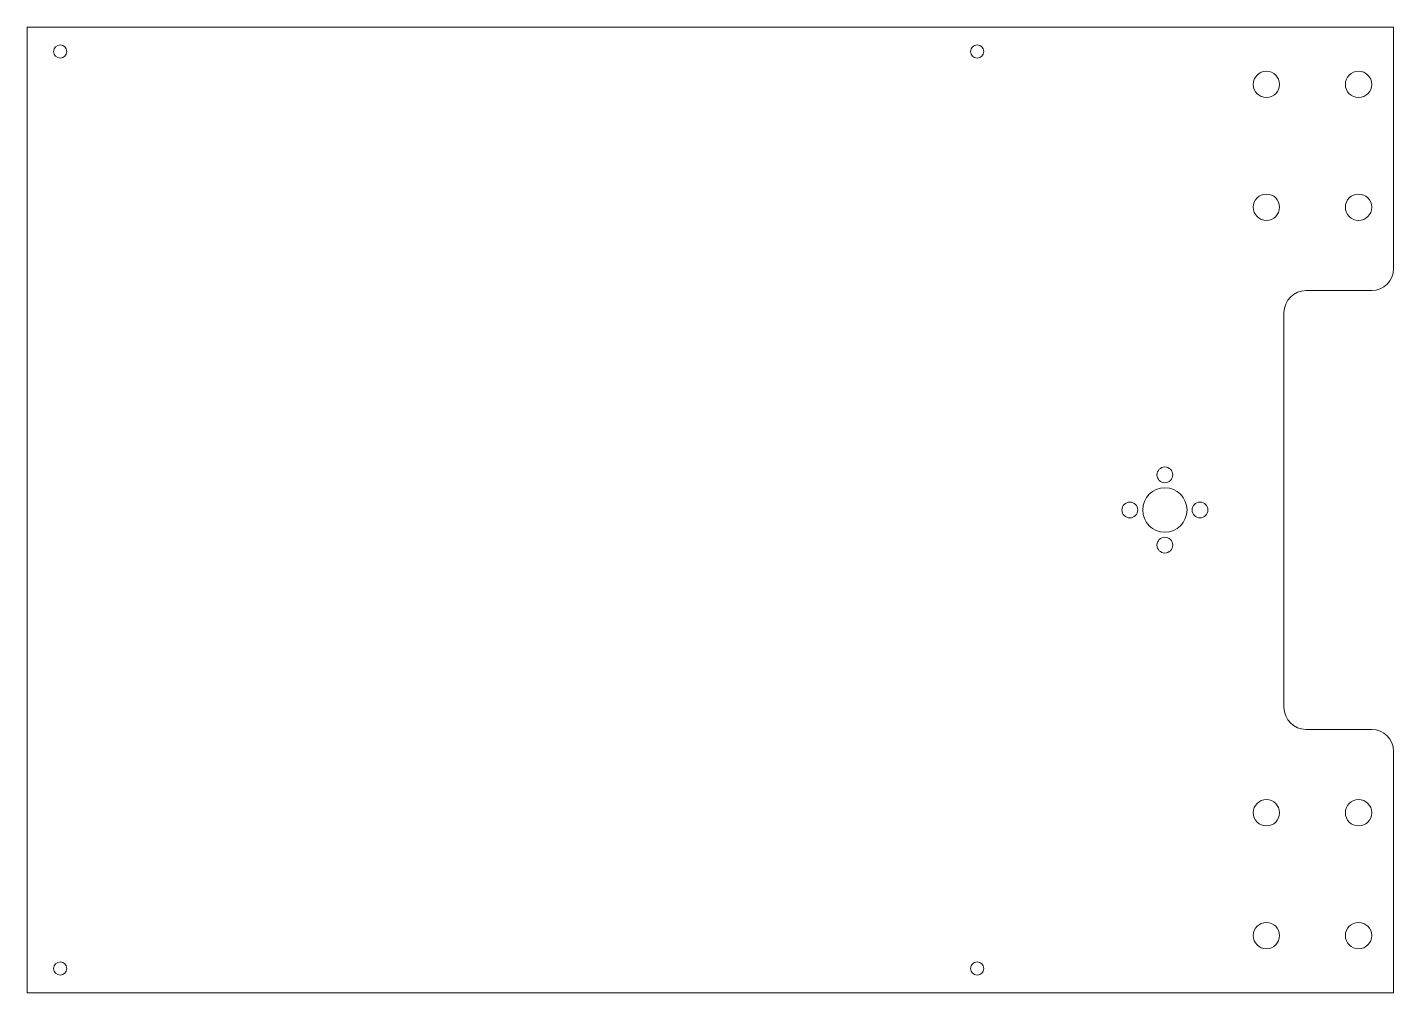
# Model space of a CAD drawing. Header units: millimetres. Extents: x -259 to 52, y -220 to 0.
import ezdxf

# ---------------------------------------------------------------- set-up
doc = ezdxf.new("R2010")
doc.units = ezdxf.units.MM

msp = doc.modelspace()

# ---------------------------------------------------------------- linework, layer by layer
at = {"color": 7, "linetype": 'Continuous', "lineweight": 15}
for p, q in [((52.42, 0), (-259, 0)), ((-259, -220), (-259, 0)), ((52.42, -55), (52.42, 0)), ((47.42, -60), (32.42, -60)), ((27.42, -65), (27.42, -155)), ((32.42, -160), (47.42, -160)), ((52.42, -220), (52.42, -165)), ((52.42, -220), (-259, -220))]:
    msp.add_line(p, q, dxfattribs=at)
for centre, radius in [((-251.5, -5.5), 1.5), ((-42.5, -5.5), 1.5), ((23.42, -13), 3), ((44.42, -13), 3), ((23.42, -41), 3), ((44.42, -41), 3), ((0.28, -102), 1.8), ((0.28, -110), 5.05), ((-7.72, -110), 1.8), ((8.28, -110), 1.8), ((0.28, -118), 1.8), ((23.42, -179), 3), ((44.42, -179), 3), ((23.42, -207), 3), ((44.42, -207), 3), ((-251.5, -214.5), 1.5), ((-42.5, -214.5), 1.5)]:
    msp.add_circle(centre, radius, dxfattribs=at)
for centre, start, end in [((47.42, -55), 270, 0), ((32.42, -65), 90, 180), ((32.42, -155), 180, 270), ((47.42, -165), 0, 90)]:
    msp.add_arc(centre, 5, start, end, dxfattribs=at)

doc.saveas('drawing.dxf')
